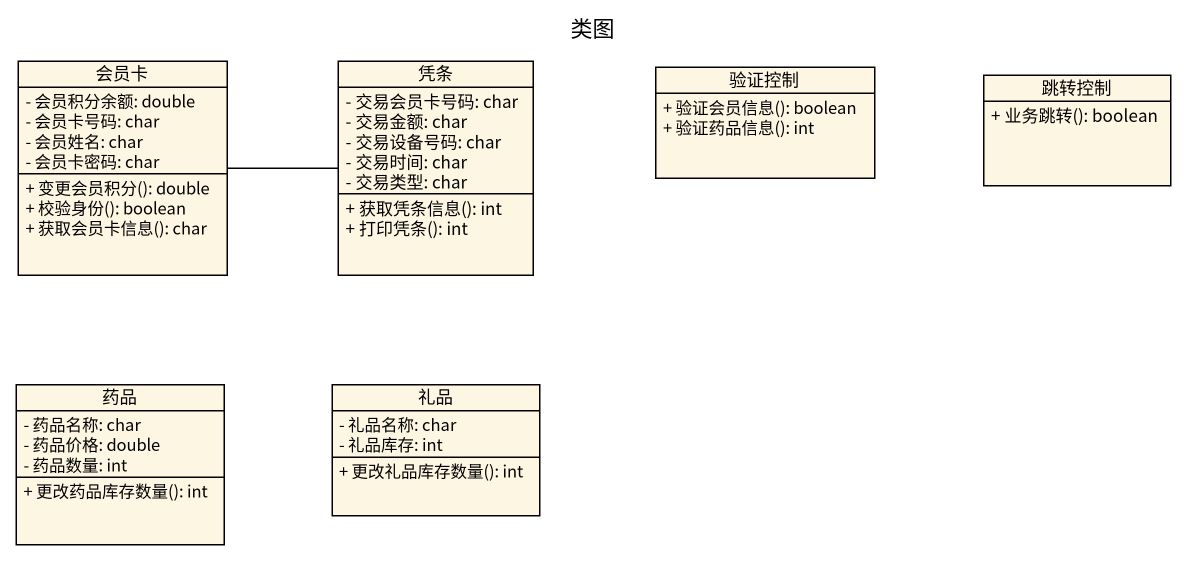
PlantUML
@startuml
title 类图
hide circle
hide empty members
skinparam classAttributeIconSize 0
class 会员卡 {
  - 会员积分余额: double
  - 会员卡号码: char
  - 会员姓名: char
  - 会员卡密码: char
  + 变更会员积分(): double
  + 校验身份(): boolean
  + 获取会员卡信息(): char
}
class 凭条 {
  - 交易会员卡号码: char
  - 交易金额: char
  - 交易设备号码: char
  - 交易时间: char
  - 交易类型: char
  + 获取凭条信息(): int
  + 打印凭条(): int
}
class 验证控制 {
  + 验证会员信息(): boolean
  + 验证药品信息(): int
}
class 跳转控制 {
  + 业务跳转(): boolean
}
class 药品 {
  - 药品名称: char
  - 药品价格: double
  - 药品数量: int
  + 更改药品库存数量(): int
}
class 礼品 {
  - 礼品名称: char
  - 礼品库存: int
  + 更改礼品库存数量(): int
}
会员卡 -right- 凭条
@enduml
